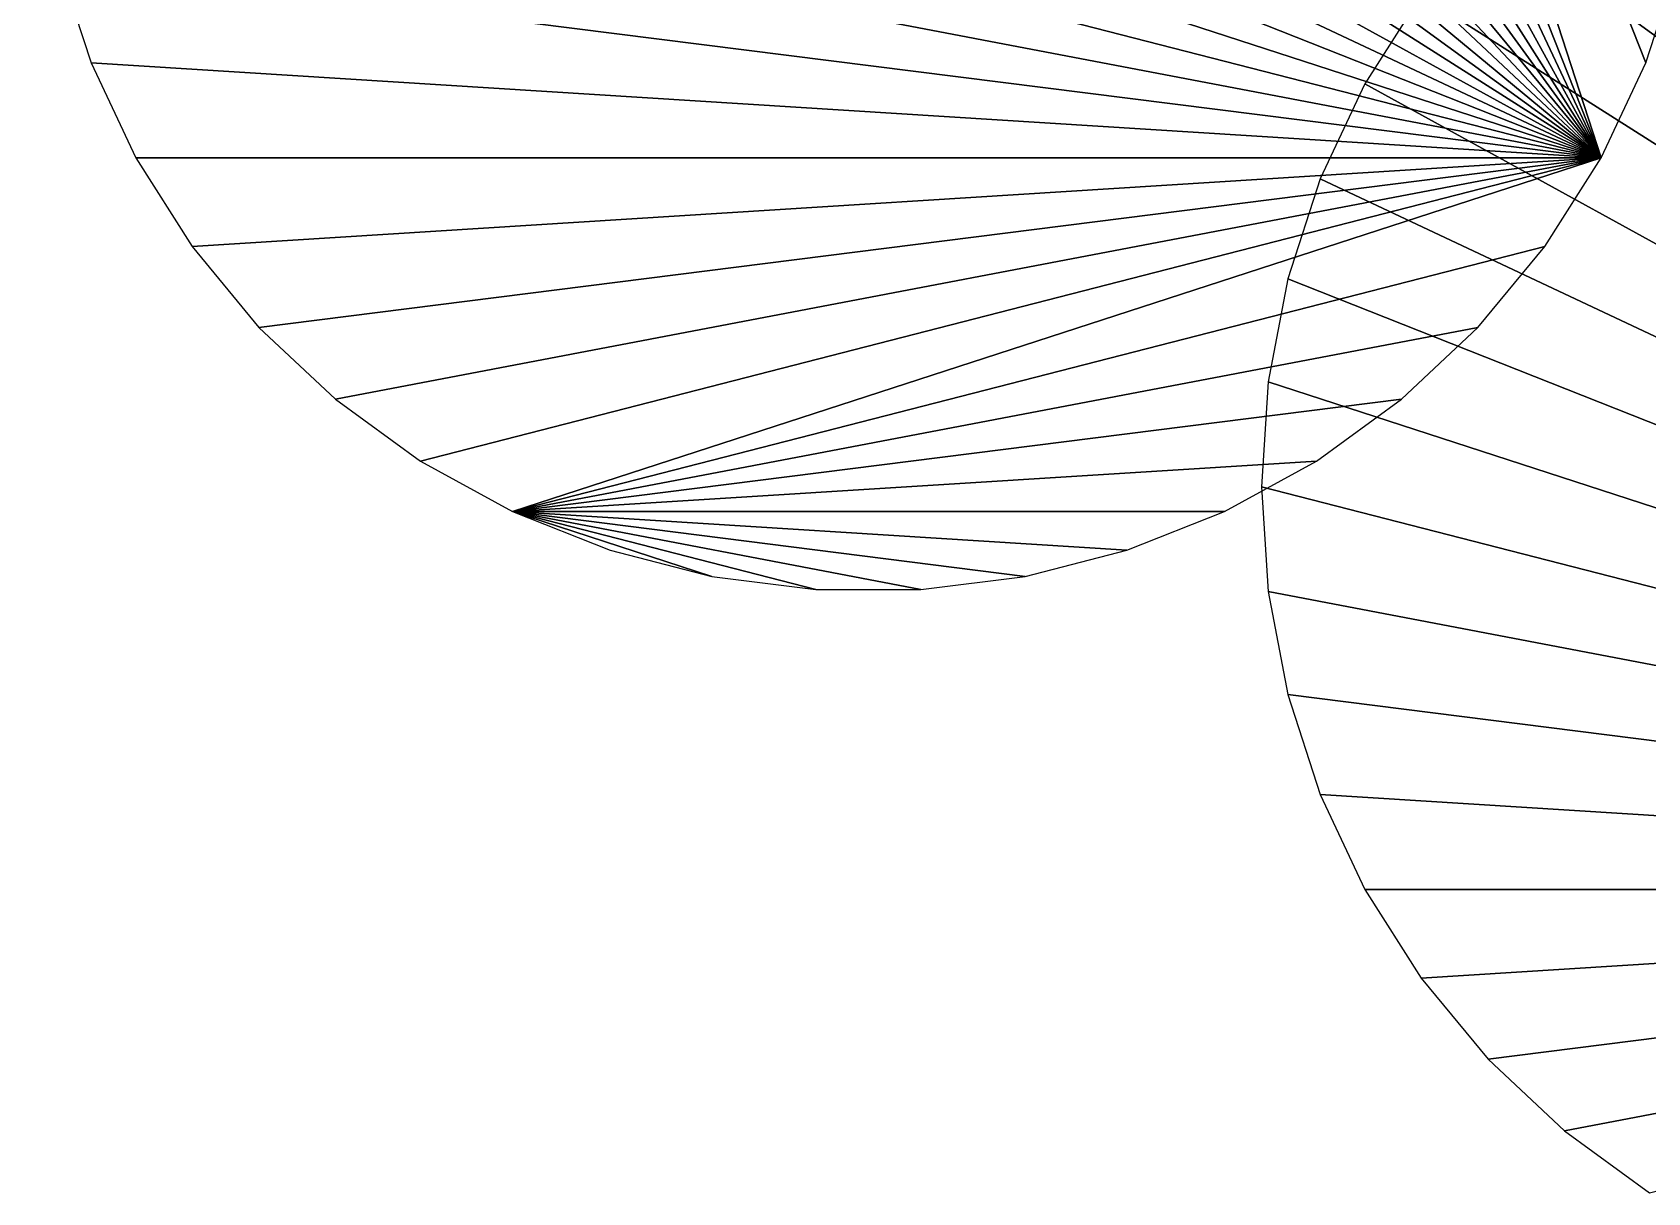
# Model space of a CAD drawing. Header units: metres. Extents: x 83 to 1014, y -33 to 839.
# Drawn here: x 104 to 490.4, y -1.9 to 275.7 of the extents above; entities that cross this region are included whole.
import ezdxf

# ---------------------------------------------------------------- set-up
doc = ezdxf.new("R2010")
doc.units = ezdxf.units.M

msp = doc.modelspace()

# ---------------------------------------------------------------- linework, layer by layer
for points in [[(291.44, 541.61, 250), (266.52, 538.46, 250), (479.26, 245.65, 250)], [(316.56, 541.61, 250), (291.44, 541.61, 250), (479.26, 245.65, 250)], [(341.48, 538.46, 250), (316.56, 541.61, 250), (479.26, 245.65, 250)], [(266.52, 538.46, 250), (242.2, 532.21, 250), (479.26, 245.65, 250)], [(365.8, 532.21, 250), (341.48, 538.46, 250), (479.26, 245.65, 250)], [(242.2, 532.21, 250), (218.84, 522.97, 250), (479.26, 245.65, 250)], [(389.16, 522.97, 250), (365.8, 532.21, 250), (479.26, 245.65, 250)], [(218.84, 522.97, 250), (196.83, 510.87, 250), (479.26, 245.65, 250)], [(497.72, 292.26, 250), (389.16, 522.97, 250), (489.96, 268.38, 250)], [(489.96, 268.38, 250), (389.16, 522.97, 250), (479.26, 245.65, 250)], [(196.83, 510.87, 250), (176.52, 496.1, 250), (479.26, 245.65, 250)], [(176.52, 496.1, 250), (158.21, 478.91, 250), (479.26, 245.65, 250)], [(158.21, 478.91, 250), (142.2, 459.56, 250), (479.26, 245.65, 250)], [(142.2, 459.56, 250), (128.74, 438.35, 250), (479.26, 245.65, 250)], [(128.74, 438.35, 250), (118.04, 415.62, 250), (479.26, 245.65, 250)], [(118.04, 415.62, 250), (110.28, 391.74, 250), (479.26, 245.65, 250)], [(110.28, 391.74, 250), (105.58, 367.07, 250), (479.26, 245.65, 250)], [(105.58, 367.07, 250), (104, 342, 250), (479.26, 245.65, 250)], [(104, 342, 250), (105.58, 316.93, 250), (479.26, 245.65, 250)], [(490.83, 335.87, 250), (470.52, 321.1, 250), (773.26, 70.65, 250)], [(470.52, 321.1, 250), (452.21, 303.91, 250), (773.26, 70.65, 250)], [(105.58, 316.93, 250), (110.28, 292.26, 250), (479.26, 245.65, 250)], [(452.21, 303.91, 250), (436.2, 284.56, 250), (773.26, 70.65, 250)], [(110.28, 292.26, 250), (118.04, 268.38, 250), (479.26, 245.65, 250)], [(436.2, 284.56, 250), (422.74, 263.35, 250), (773.26, 70.65, 250)], [(118.04, 268.38, 250), (128.74, 245.65, 250), (479.26, 245.65, 250)], [(422.74, 263.35, 250), (412.04, 240.62, 250), (773.26, 70.65, 250)], [(128.74, 245.65, 250), (142.2, 224.44, 250), (479.26, 245.65, 250)], [(142.2, 224.44, 250), (158.21, 205.09, 250), (479.26, 245.65, 250)], [(158.21, 205.09, 250), (176.52, 187.9, 250), (479.26, 245.65, 250)], [(176.52, 187.9, 250), (196.83, 173.13, 250), (479.26, 245.65, 250)], [(196.83, 173.13, 250), (218.84, 161.03, 250), (479.26, 245.65, 250)], [(479.26, 245.65, 250), (218.84, 161.03, 250), (465.8, 224.44, 250)], [(412.04, 240.62, 250), (404.28, 216.74, 250), (773.26, 70.65, 250)], [(465.8, 224.44, 250), (218.84, 161.03, 250), (449.79, 205.09, 250)], [(404.28, 216.74, 250), (399.58, 192.07, 250), (773.26, 70.65, 250)], [(449.79, 205.09, 250), (218.84, 161.03, 250), (431.48, 187.9, 250)], [(399.58, 192.07, 250), (398, 167, 250), (773.26, 70.65, 250)], [(431.48, 187.9, 250), (218.84, 161.03, 250), (411.17, 173.13, 250)], [(411.17, 173.13, 250), (218.84, 161.03, 250), (389.16, 161.03, 250)], [(398, 167, 250), (399.58, 141.93, 250), (773.26, 70.65, 250)], [(389.16, 161.03, 250), (218.84, 161.03, 250), (365.8, 151.79, 250)], [(365.8, 151.79, 250), (218.84, 161.03, 250), (341.48, 145.54, 250)], [(341.48, 145.54, 250), (218.84, 161.03, 250), (316.56, 142.39, 250)], [(316.56, 142.39, 250), (218.84, 161.03, 250), (291.44, 142.39, 250)], [(291.44, 142.39, 250), (218.84, 161.03, 250), (266.52, 145.54, 250)], [(242.2, 151.79, 250), (266.52, 145.54, 250), (218.84, 161.03, 250)], [(399.58, 141.93, 250), (404.28, 117.26, 250), (773.26, 70.65, 250)], [(404.28, 117.26, 250), (412.04, 93.38, 250), (773.26, 70.65, 250)], [(412.04, 93.38, 250), (422.74, 70.65, 250), (773.26, 70.65, 250)], [(422.74, 70.65, 250), (436.2, 49.44, 250), (773.26, 70.65, 250)], [(436.2, 49.44, 250), (452.21, 30.09, 250), (773.26, 70.65, 250)], [(452.21, 30.09, 250), (470.52, 12.9, 250), (773.26, 70.65, 250)], [(470.52, 12.9, 250), (490.83, -1.87, 250), (773.26, 70.65, 250)]]:
    msp.add_3dface(points)

doc.saveas('drawing.dxf')
